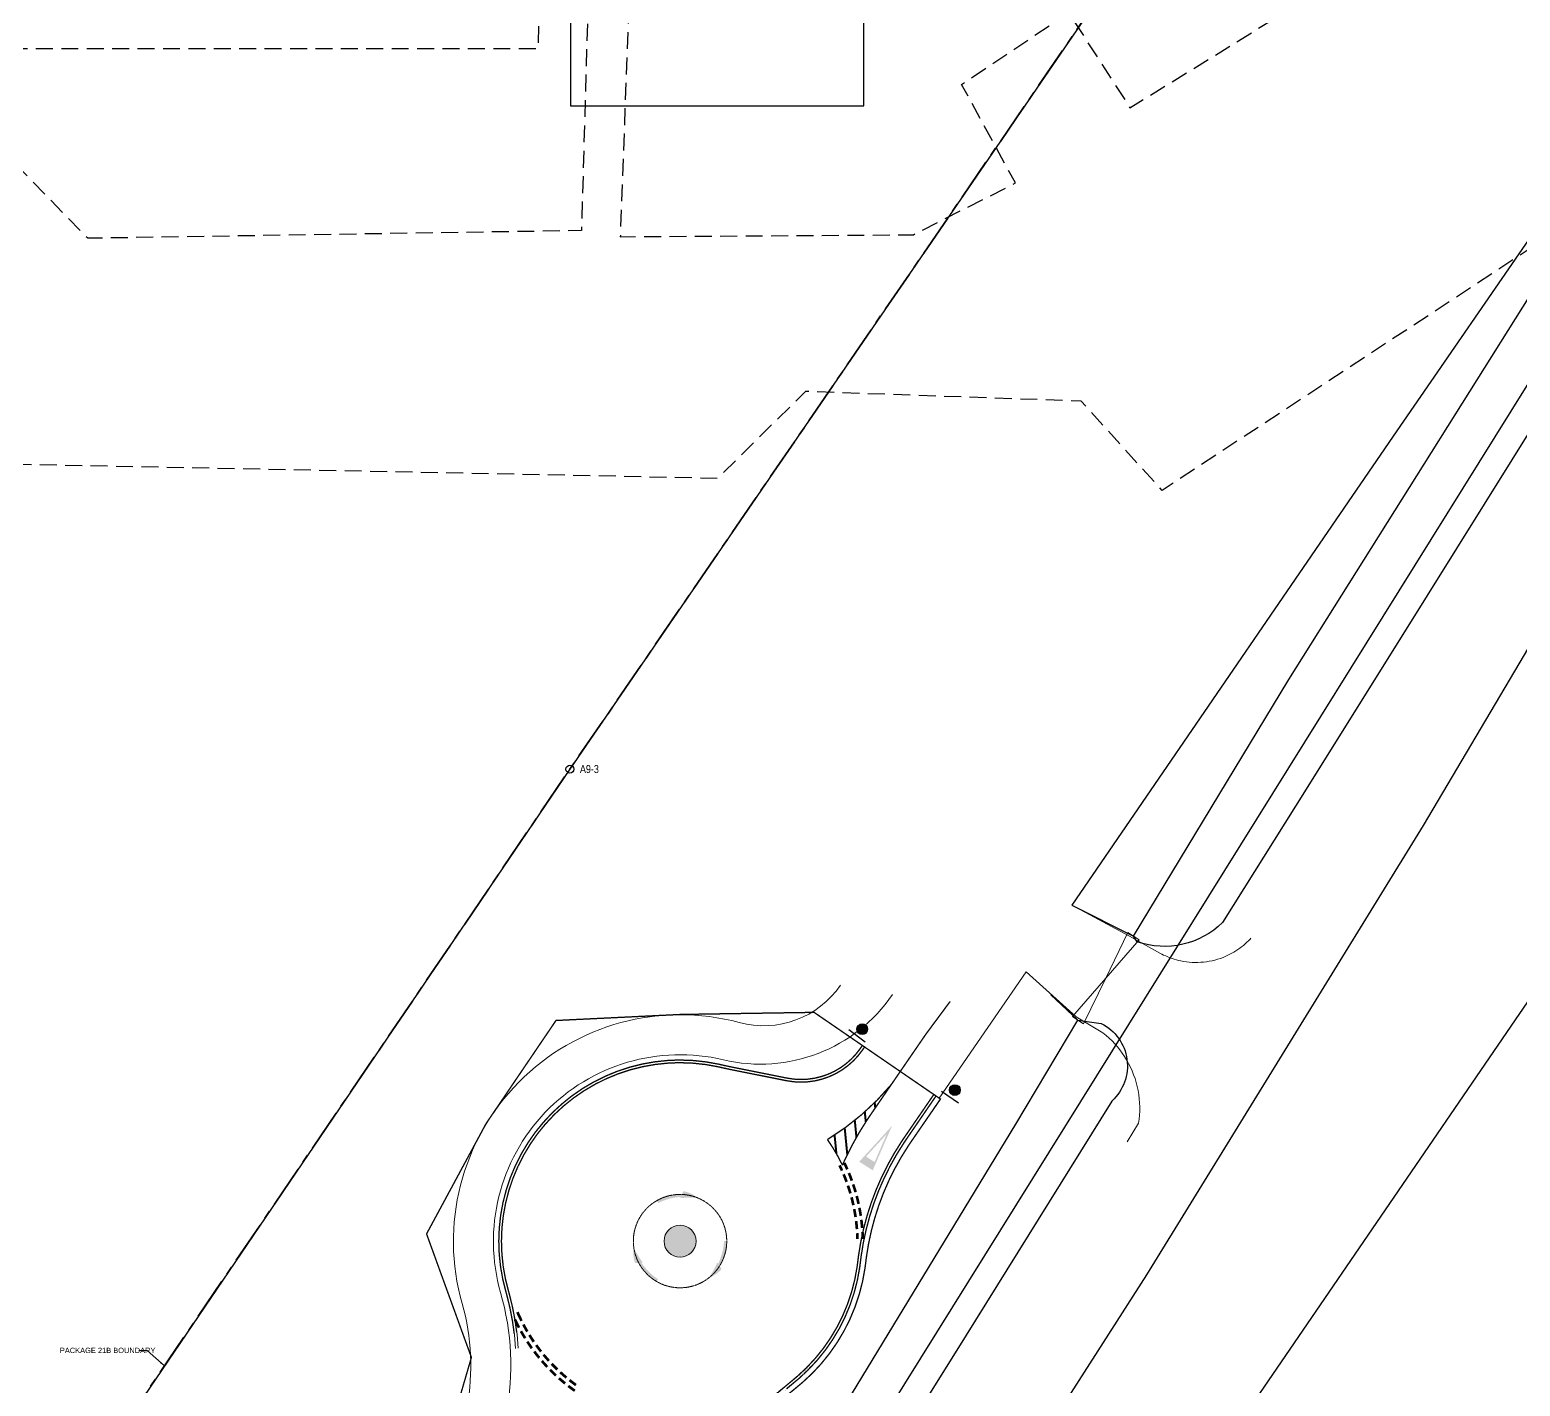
# Model space of a CAD drawing. Header units: millimetres. Extents: x 833576263 to 1668046980, y 817519639 to 1636103653.
# Drawn here: x 834135641 to 834247377, y 818118087 to 818219812 of the extents above; entities that cross this region are included whole.
import ezdxf

# ---------------------------------------------------------------- set-up
doc = ezdxf.new("R2010")
doc.units = ezdxf.units.MM
doc.header["$LTSCALE"] = 100
doc.header["$MEASUREMENT"] = 0
for name, pattern in [('C160$0$Hidden', [9.525, 6.35, -3.175]), ('R_P_Grid$0$CENTER', [50.8, 31.75, -6.35, 6.35, -6.35]), ('R_P_Grid$0$XXXXX-PIW-P-WHCGRDP1-XXX$0$DIVIDE2', [0.625, 0.25, -0.125, 0, -0.125, 0, -0.125]), ('R_ROAD MARK$0$CENTER2', [1.125, 0.75, -0.125, 0.125, -0.125]), ('R_site$0$B1_RELVC', [0]), ('R_site$0$HIDDENX2', [19.05, 12.7, -6.35])]:
    doc.linetypes.add(name, pattern=pattern)
doc.layers.get('Defpoints').update_dxf_attribs({"color": 170})
for name, color, linetype in [('C160$0$+C160', 6, 'C160$0$Hidden'), ('R_site$0$AUDIT_I_160808180252-21', 7, 'Continuous'), ('R_site$0$AUDIT_I_160808180252-23', 7, 'Continuous'), ('R_site$0$AUDIT_I_160808180252-26', 7, 'Continuous'), ('R_site$0$G-SITE(Drainage Reserve)', 7, 'R_site$0$HIDDENX2'), ('X-REF', 7, 'Continuous')]:
    doc.layers.add(name, color=color, linetype=linetype)
for name, color, linetype, lineweight in [('R_P_Grid$0$RDA9101', 2, 'R_P_Grid$0$CENTER', 35), ('R_P_Grid$0$RDA9102', 1, 'Continuous', 25), ('R_P_LG$0$RDA04011', 4, 'Continuous', 25), ('R_ROAD MARK$0$Level 42', 252, 'Continuous', 0), ('R_ROAD MARK$0$MMH832__', 252, 'Continuous', 0), ('R_ROAD MARK$0$OAP813_2', 252, 'Continuous', 13), ('R_ROAD MARK$0$RDA8301', 1, 'Continuous', 18)]:
    doc.layers.add(name, color=color, linetype=linetype, lineweight=lineweight)
doc.layers.add('R_P_Grid$0$RDA9101-PIW', color=3, linetype='R_P_Grid$0$XXXXX-PIW-P-WHCGRDP1-XXX$0$DIVIDE2', plot=False)
doc.styles.add('R_P_Grid$0$ARIAL', font='arial.ttf', dxfattribs={"width": 0.8})
doc.styles.add('R_P_LG$0$Arial', font='arial.ttf', dxfattribs={"width": 0.8})
doc.styles.add('R_P_LG$0$romans', font='arial.ttf', dxfattribs={"width": 0.8})
doc.linetypes.add('R_site$0$B1_BDYF', pattern='A,2.5,-0.5,[130,ltypeshp.shx,S=0.5,R=0,X=0,Y=0],-0.5', length=3.5)
doc.dimstyles.new('R_P_LG$0$M_200LA', dxfattribs={"dimscale": 200, "dimtxt": 2.5, "dimasz": 2, "dimexe": 0.8, "dimexo": 0, "dimgap": 0.75, "dimtad": 1, "dimdec": 0, "dimrnd": 1, "dimzin": 12, "dimdsep": 46, "dimtxsty": 'R_P_LG$0$romans', "dimcen": 2, "dimdle": 1, "dimclrd": 7, "dimclre": 7, "dimclrt": 4, "dimaunit": 1, "dimadec": 3, "dimazin": 0, "dimtfac": 1, "dimtdec": 0, "dimtix": 1, "dimtmove": 2, "dimatfit": 3, "dimfxl": 1, "dimtolj": 1, "dimlwd": 18, "dimlwe": 18, "dimarcsym": 0})

# ---------------------------------------------------------------- blocks, each defined once
blk = doc.blocks.new('R_P_Grid')
at = {"layer": 'R_P_Grid$0$RDA9101', "flags": 128}
blk.add_lwpolyline([(833974486.8, 818116699.7, -0.16996389), (834030052, 818200999.7), (834029850, 818232686.7), (834045337, 818251945.7), (834236230, 818252048.7), (834176136, 818164362.7), (834143758.4, 818116699.7)], format="xyb", dxfattribs=at)
at = {"layer": 'R_P_Grid$0$RDA9101-PIW', "color": 3, "ltscale": 100, "const_width": 100, "flags": 128}
blk.add_lwpolyline([(834337769.5, 818059635), (834332932, 818056418.9), (834331836.7, 818055690.6), (834328766.6, 818053649.5), (834324604.5, 818050882.4), (834317939.9, 818046451.5), (834316277, 818045345.9), (834307949.5, 818039809.4), (834305598.8, 818038246.6), (834302685.5, 818036294.6), (834299786.3, 818034321.8), (834299131.3, 818033871.8), (834295770.7, 818031538.4), (834291783, 818028715.1), (834291136.8, 818028251.9), (834287823.8, 818025852), (834285844.3, 818024397.7), (834283893.4, 818022949.4), (834282403.2, 818021833), (834275934.4, 818016967.1), (834267942.8, 818010955.9), (834260124.1, 818004715), (834257045, 818002257.3), (834255723.7, 818001202.5), (834252305.3, 817998474), (834244486.5, 817992233), (834236667.8, 817985992), (834234793.2, 817984582), (834234389.1, 817984283.7), (834232887.7, 817983200.3), (834230934.9, 817981886.4), (834228937.2, 817980641.7), (834228709.7, 817980506), (834227599, 817979861), (834226897.2, 817979467.9), (834224722.3, 817978318.3), (834222506.8, 817977249.1), (834220253.6, 817976262), (834217965.7, 817975358), (834215646.2, 817974538.6), (834213298.2, 817973804.7), (834210924.9, 817973157.4), (834208529.5, 817972597.5), (834206115.1, 817972125.8), (834203685.1, 817971742.9), (834201242.7, 817971449.4), (834198791.2, 817971245.5), (834196333.8, 817971131.7), (834193873.9, 817971108), (834191414.9, 817971174.5), (834188959.9, 817971331.1), (834186512.2, 817971577.6), (834184075.3, 817971913.6), (834181652.3, 817972338.7), (834179246.6, 817972852.4), (834176861.2, 817973453.9), (834174499.6, 817974142.4), (834172164.7, 817974917), (834169859.9, 817975776.7), (834168164.4, 817976471.6), (834167588, 817976720.3), (834165352.3, 817977746.6), (834163155.7, 817978854.1), (834161001.2, 817980041.4), (834158891.7, 817981306.8), (834156830, 817982648.8), (834156301.5, 817983010.3), (834154818.8, 817984065.4), (834152860.9, 817985554.7), (834150958.9, 817987114.9), (834149115.4, 817988743.7), (834148211.5, 817989587.8), (834147332.8, 817990439), (834145613.6, 817992198.5), (834143960, 817994019.8), (834142374.3, 817995900.5), (834141237.9, 817997339.4), (834140858.6, 817997838.1), (834139415, 817999829.9), (834138045.3, 818001873.3), (834136751.4, 818003965.6), (834135535.1, 818006103.8), (834134398, 818008285.2), (834134114.6, 818008861.1), (834133341.7, 818010506.9), (834132367.4, 818012765.7), (834131476.6, 818015058.8), (834130670.5, 818017382.9), (834129950.1, 818019735.1), (834129316.4, 818022112.1), (834128770.3, 818024510.7), (834128312.5, 818026927.7), (834127943.5, 818029359.8), (834127664, 818031803.9), (834127474.2, 818034256.6), (834127438.1, 818036715.9), (834127492.1, 818039172.7), (834127636.1, 818041623.4), (834127869.7, 818044064.9), (834128192.3, 818046493.9), (834128603.5, 818048907.1), (834129102.4, 818051301.4), (834129375.5, 818052454.1), (834129688.2, 818053673.4), (834130360, 818056020.1), (834131116.7, 818058338.4), (834131957.1, 818060625.2), (834132880, 818062877.5), (834133883.9, 818065092.3), (834134967.3, 818067266.6), (834135629.7, 818068505), (834136128.6, 818069397.8), (834137399.4, 818071536.6), (834138748.5, 818073624.1), (834139884.2, 818075256.8), (834140173.8, 818075657.2), (834142535.3, 818078697.4), (834144381.6, 818081074.4), (834148574.8, 818086679.6), (834152500.6, 818092007.4), (834154509.7, 818094734.1), (834157219, 818098410.9), (834160444.6, 818102788.5), (834163001.4, 818106258.4), (834165759.1, 818110001), (834168748, 818120246.1), (834165385.6, 818129509.2), (834169848.6, 818137783.7), (834175089.3, 818145514.5), (834184459.2, 818145967.8), (834194438.3, 818146124.3), (834203910.8, 818139625.2), (834201868.6, 818136648.9), (834201686.4, 818136383.2), (834201506.3, 818136116.1), (834200974.9, 818135269.1), (834200486.6, 818134396.5), (834200042.5, 818133500.7), (834199643.7, 818132583.7), (834199291.2, 818131648), (834198986, 818130695.9), (834198728.7, 818129729.6), (834198520, 818128751.8), (834198360.5, 818127764.7), (834198308.6, 818127350.4), (834198256.1, 818126946), (834198077.9, 818125962.3), (834197830, 818124993.7), (834197513.5, 818124045.3), (834197130.2, 818123121.9), (834196681.9, 818122228.3), (834196171, 818121368.9), (834195600.1, 818120548.1), (834194972.1, 818119770.2), (834194290.1, 818119039.1), (834193557.7, 818118358.6), (834193203.2, 818118062), (834192624.4, 818117584.9), (834191866.8, 818116932.2), (834191125.9, 818116260.6), (834190401.9, 818115570.8), (834189695.4, 818114863.1), (834189006.9, 818114138), (834188336.7, 818113395.9), (834187685.2, 818112637.2), (834187052.9, 818111862.5), (834186440.2, 818111072.3), (834185847.4, 818110267), (834185274.9, 818109447.1), (834185052.7, 818109115.6), (834184992.3, 818109024.5), (834180082, 818101389.3), (834176995.5, 818096603.7), (834174659.3, 818092981.5), (834171712, 818088411.9), (834169236.5, 818084573.7), (834167400.8, 818081727.5), (834163813.8, 818076165.9), (834160062.4, 818070255.9), (834158495.7, 818067686), (834156492, 818064399), (834156311.1, 818064104.3), (834155588.7, 818062917.5), (834154743.1, 818061405.2), (834153956.2, 818059864.2), (834153650.2, 818059223.5), (834153246.7, 818058337.1), (834152594.6, 818056787.2), (834152000.7, 818055216.5), (834151465.5, 818053627.3), (834150989.7, 818052021.8), (834150573.8, 818050402.1), (834150218.1, 818048770.6), (834150058.4, 818047925.9), (834149922.9, 818047129.3), (834149688.5, 818045480.7), (834149515.1, 818043826.9), (834149402.6, 818042170.1), (834149351.1, 818040512.7), (834149360.4, 818038856.8), (834149430.4, 818037204.7), (834149560.9, 818035558.6), (834149688.1, 818033914.7), (834149875.4, 818032276.5), (834150122.7, 818030646.3), (834150429.6, 818029026.3), (834150795.7, 818027418.6), (834151220.4, 818025825.4), (834151703.3, 818024248.8), (834152243.6, 818022691), (834152840.6, 818021154), (834153493.6, 818019640), (834154011.7, 818018536.8), (834154201.7, 818018150.9), (834154963.8, 818016688.8), (834155779.1, 818015255.5), (834156646.3, 818013853.2), (834157564.4, 818012483.5), (834158532, 818011148.5), (834158786.2, 818010814.2), (834159547.9, 818009849.8), (834160610.8, 818008589.2), (834161719.1, 818007368.4), (834162871.5, 818006189.1), (834163460.4, 818005618.6), (834164066.3, 818005052.8), (834165301.9, 818003961.1), (834166576.8, 818002915.4), (834167889.1, 818001917.1), (834168882.9, 818001209.9), (834169237.1, 818000967.6), (834170619, 818000068.1), (834172033, 817999219.9), (834173477.1, 817998424.1), (834174949.4, 817997681.8), (834176447.9, 817996993.9), (834176834.2, 817996827.2), (834177970.6, 817996361.5), (834179515.5, 817995785.2), (834181080.5, 817995266), (834182663.4, 817994804.5), (834184262.2, 817994401.4), (834185874.7, 817994057.1), (834187498.8, 817993772.1), (834189132.2, 817993546.9), (834190772.7, 817993381.7), (834192418.3, 817993276.7), (834194066.5, 817993232.2), (834195715.3, 817993248), (834197362.4, 817993324.3), (834199005.6, 817993461), (834200642.6, 817993657.7), (834202271.4, 817993914.4), (834203889.6, 817994230.5), (834205495.2, 817994605.8), (834207086, 817995039.7), (834208659.7, 817995531.6), (834210214.4, 817996080.8), (834211747.9, 817996686.7), (834213258.2, 817997348.4), (834214743.2, 817998065), (834216200.9, 817998835.5), (834216671.4, 817999099), (834217415.8, 817999531.4), (834217568.3, 817999622.3), (834218907.3, 818000456.6), (834220216.2, 818001337.3), (834221222.3, 818002063.8), (834221493.4, 818002263.3), (834223368, 818003673.4), (834231532.4, 818009454.9), (834239696.8, 818015236.3), (834243266.3, 818017764), (834244646, 818018741), (834247861.2, 818021017.8), (834256025.6, 818026799.2), (834264017.2, 818032810.4), (834270486, 818037676.3), (834272036.6, 818038838), (834274066.7, 818040345.1), (834276126.5, 818041858.3), (834279573.9, 818044355.6), (834280246.4, 818044837.6), (834284395.8, 818047775.5), (834287892.9, 818050203.6), (834288574.4, 818050671.8), (834291591.3, 818052724.7), (834294622.7, 818054755.9), (834296973.4, 818056318.7), (834305301, 818061855.2), (834306963.9, 818062960.8), (834313628.5, 818067391.7), (834317790.5, 818070158.8), (834321956, 818072928.2), (834328617.3, 818077356.9), (834330283.5, 818078464.6), (834333118, 818080367.6), (834338611, 818084001.1), (834347160, 818089204.5), (834347395.6, 818089361.2), (834355477.9, 818094734.6), (834355488.6, 818094741.7), (834355753, 818094916.7), (834355979, 818095064.9), (834357079.2, 818095787.3), (834357525.8, 818096076.1), (834358432.8, 818096656.1), (834360580.7, 818097995.4), (834361303.6, 818098435.6), (834364211.5, 818100153.8), (834367250.3, 818101912.6), (834370328, 818103604.5), (834373443.1, 818105228.5), (834375936.6, 818106395.1), (834378449.9, 818107516.9), (834382829.4, 818109423.3), (834383089.7, 818109536.6), (834384925.6, 818110335.8), (834386145.6, 818110874), (834387150.8, 818111325.3), (834389359.4, 818112352.8), (834389897.7, 818112609.2), (834389999.4, 818112657.9), (834391550.6, 818113417.9), (834392181.8, 818113742.3), (834392838.6, 818114085.9), (834394345.7, 818114888.7), (834397107.6, 818116420.8), (834399835.1, 818118013.4), (834402526.8, 818119665.8), (834405181.4, 818121377.2), (834406983.2, 818122586.8), (834407797.7, 818123146.7), (834410309.5, 818124926.6), (834410374.2, 818124973.5), (834411807.6, 818126027.4), (834412909.8, 818126856.7), (834413724.1, 818127480.1), (834414014.2, 818127704.5), (834415403.3, 818128795.4), (834417344.4, 818130367.1), (834417477.5, 818130477), (834419520.1, 818132196.9), (834422831.7, 818135038.7), (834423236.1, 818135385.9), (834427986.5, 818139441.3), (834429055.6, 818140379.8), (834430154.7, 818141362.7), (834431136.6, 818142312.9), (834432081.8, 818143299.6), (834432957.4, 818144284.6), (834432988.9, 818144321.5), (834433061.2, 818144406.3), (834433445.9, 818144867), (834433856.7, 818145376.9), (834434683.9, 818146464.5), (834435469.4, 818147582.5), (834436211.9, 818148729.6), (834436910.5, 818149903.9), (834437564, 818151103.9), (834438171.7, 818152327.7), (834438732.6, 818153573.7), (834438923.7, 818154029.3), (834439245.9, 818154840), (834439710.9, 818156124.8), (834440126.9, 818157426.4), (834440493.3, 818158742.7), (834440809.6, 818160072), (834441075.3, 818161412.3), (834441290.1, 818162761.7), (834441453.6, 818164118.3), (834441633.1, 818165475.8), (834441761.2, 818166841.7), (834441837.6, 818168214.1), (834441861.8, 818169590.9), (834441833.6, 818170970.2), (834441793.2, 818171771.7), (834441735.1, 818172572.9), (834441605.3, 818174302.4), (834441596.2, 818174501.9), (834441565.9, 818176033.5), (834441616.8, 818177761.4), (834441757.3, 818179481.5), (834441987, 818181189.1), (834442304.8, 818182879.6), (834442738.1, 818184652.7), (834442989.2, 818185522.4), (834443899.5, 818188760.6), (834443955.5, 818189088), (834444164.9, 818190065.8), (834444354.7, 818191047.6), (834444524.8, 818192033), (834444675.2, 818193021.6), (834444805.8, 818194013), (834444916.5, 818195006.9), (834445007.3, 818196002.7), (834445078.2, 818197000.2), (834445129.2, 818197998.9), (834445160.1, 818198998.4), (834445171.1, 818199998.3), (834445162, 818200998.2), (834445133, 818201997.8), (834445084, 818202996.6), (834445015, 818203994.2), (834444926, 818204990.2), (834444817.2, 818205984.2), (834444688.5, 818206975.9), (834444574.5, 818207735.4), (834453113.7, 818204098.3), (834460852.7, 818200622.1), (834473072.5, 818195624.9), (834472075.5, 818195548.5), (834471084.4, 818195416.8), (834470102.1, 818195230.3), (834469131.6, 818194989.6), (834468176, 818194695.3), (834467238.2, 818194348.5), (834466321.2, 818193950), (834465427.6, 818193501.3), (834464560.4, 818193003.7), (834463722.1, 818192458.7), (834462915.4, 818191867.9), (834462142.8, 818191233.3), (834461406.5, 818190556.8), (834460709, 818189840.4), (834460190.3, 818189252), (834459921.3, 818188925.8), (834459282.3, 818188086.7), (834459191.9, 818187959.8), (834459099.3, 818187828.6), (834458690.8, 818187213.6), (834458199, 818186280.6), (834457761.1, 818185324.6), (834457378.1, 818184348.9), (834457100.2, 818183518.5), (834457050.8, 818183356.4), (834456780, 818182350.3), (834456566.2, 818181333.9), (834456409.5, 818180310.4), (834456314.5, 818179343.8), (834456270.3, 818178376.5), (834456276.6, 818177410.9), (834456333.2, 818176449.9), (834456424.8, 818175605.7), (834456439.6, 818175495.9), (834456561.9, 818174751), (834456595.3, 818174551.7), (834456771.5, 818173431.6), (834456923.1, 818172307.2), (834457126.1, 818170362.3), (834457255.4, 818168408.6), (834457310.7, 818166448.8), (834457291.6, 818164485.8), (834457197.9, 818162522.4), (834456962.7, 818160570.7), (834456653.7, 818158629.3), (834456271.4, 818156701.1), (834455816.3, 818154788.7), (834455289.2, 818152894.9), (834454690.7, 818151022.4), (834454021.8, 818149173.9), (834453558.3, 818148007.7), (834453283.3, 818147352.1), (834452476.4, 818145559.6), (834451602.1, 818143798.9), (834450661.8, 818142072.6), (834449656.8, 818140383.1), (834448588.6, 818138732.9), (834447458.6, 818137124.3), (834446268.5, 818135559.7), (834445020.1, 818134041.3), (834444974.5, 818133988), (834443715, 818132571.2), (834442355.2, 818131151.6), (834440942.5, 818129784.6), (834439361.3, 818128370.5), (834439210.4, 818128237), (834434657.6, 818124329.1), (834433541.7, 818123376.5), (834433137.4, 818123029.5), (834430102.9, 818120423.2), (834429825.8, 818120187.6), (834427557.5, 818118277.5), (834425253.9, 818116410.1), (834422484.9, 818114257.1), (834419669, 818112165.8), (834416807.7, 818110137.1), (834413902.3, 818108172), (834410954.3, 818106271.4), (834407965.1, 818104436.4), (834404936.1, 818102667.7), (834401868.9, 818100966.3), (834399328.8, 818099623.3), (834398764.8, 818099333), (834396359.5, 818098092.9), (834393933, 818096893.8), (834391485.9, 818095735.9), (834390536.8, 818095296), (834389411.7, 818094774.4), (834385078.2, 818092765.8), (834382844.9, 818091705.2), (834380630.2, 818090607.8), (834377794.8, 818089224.8), (834374989.8, 818087779.1), (834372216.6, 818086271.4), (834372080.6, 818086191.1), (834370289.2, 818084959.7), (834368725.5, 818083390.6), (834367811.2, 818082126.7), (834367476.8, 818081560.9), (834366483.1, 818079209.4)], dxfattribs=at)
at = {"layer": 'R_P_Grid$0$RDA9102'}
blk.add_circle((834176136, 818164362.7), 300, dxfattribs=at)
at = {"layer": 'R_P_Grid$0$RDA9102', "style": 'R_P_Grid$0$ARIAL', "width": 0.8}
blk.add_text('A9-3', height=600, rotation=0.000003, dxfattribs=at).set_placement((834176886.1, 818164072.6))
blk = doc.blocks.new('R_site')
at = {"layer": 'Defpoints'}
for points in [[(834236230, 818252049), (834176136, 818164363), (834130474, 818097144)], [(834162980, 818056875), (834257497, 818208526)]]:
    blk.add_lwpolyline(points, dxfattribs=at)
at = {"layer": 'Defpoints', "flags": 128}
blk.add_lwpolyline([(834236230, 818252049), (834176136, 818164363), (834130474, 818097144)], dxfattribs=at)
at = {"layer": 'R_site$0$AUDIT_I_160808180252-21', "linetype": 'R_site$0$B1_BDYF', "lineweight": 30, "flags": 128}
blk.add_lwpolyline([(834218386, 818151827), (834230024, 818171089), (834252657, 818207078), (834264649, 818226059), (834270991, 818237552), (834277172, 818250396), (834285958, 818270401), (834288851, 818277463, -0.3208809), (834306347, 818287928), (834315235, 818286339, 0.175204), (834322056, 818288945), (834328546, 818297512), (834336624, 818309831), (834340389, 818315218)], format="xyb", dxfattribs=at)
at = {"layer": 'R_site$0$AUDIT_I_160808180252-21', "linetype": 'Continuous', "lineweight": 20, "flags": 128}
blk.add_lwpolyline([(834217969, 818152103), (834216305, 818148681), (834214641, 818145259), (834214224, 818145535), (834213807, 818145810), (834216305, 818148681), (834218803, 818151551), (834218386, 818151827), (834217969, 818152103)], dxfattribs=at)
at = {"layer": 'R_site$0$AUDIT_I_160808180252-21', "linetype": 'R_site$0$B1_BDYF', "lineweight": 30, "flags": 128}
blk.add_lwpolyline([(834159492, 818055439), (834168301, 818069603), (834175862, 818082274), (834209553, 818137734), (834214224, 818145535)], dxfattribs=at)
at = {"layer": 'R_site$0$AUDIT_I_160808180252-23', "linetype": 'R_site$0$B1_RELVC', "lineweight": 30, "flags": 128}
blk.add_lwpolyline([(834172634, 818037962), (834172710, 818038056), (834177644, 818044138), (834277128, 818189591), (834277258, 818189783), (834277385, 818189978), (834277508, 818190175), (834277628, 818190374), (834277744, 818190575), (834277857, 818190778), (834277966, 818190983), (834278072, 818191189), (834278174, 818191398), (834278273, 818191609), (834278367, 818191821), (834278458, 818192034), (834278546, 818192250), (834278629, 818192467), (834278709, 818192685), (834278785, 818192904), (834278857, 818193125), (834278925, 818193347), (834278989, 818193570), (834279049, 818193795), (834279106, 818194020), (834279158, 818194246), (834279207, 818194474), (834279288, 818194906), (834279611, 818206322), (834284492, 818215410)], dxfattribs=at)
at = {"layer": 'R_site$0$AUDIT_I_160808180252-26', "linetype": 'Continuous', "lineweight": 30, "flags": 128}
for points in [[(834337523, 818302443), (834332221, 818294378), (834325467, 818284077, -0.428403), (834311834, 818282693, 0.3999656), (834292074, 818275734), (834287390, 818263549), (834281758, 818250115, -0.0288633), (834264099, 818215653, -0.0059616), (834251016, 818194412), (834238332, 818174065), (834230531, 818161587), (834225065, 818152865, -0.2846326), (834218670, 818151411), (834218386, 818151827)], [(834214224, 818145535), (834215973, 818145292, -0.5247773), (834216769, 818139476), (834205006, 818120601), (834199176, 818111235), (834166465, 818058811, 0.2699258), (834162312, 818023626, 0.0529531), (834165977, 818017158, 0.13846), (834180736, 818005396, 0.2675279), (834215152, 818009718), (834228410, 818018766), (834250852, 818034024, -0.4951055), (834258520, 818033509)]]:
    blk.add_lwpolyline(points, format="xyb", dxfattribs=at)
for points in [[(834298155, 818296105), (834290538, 818282399), (834287138, 818275881), (834281031, 818263276), (834275527, 818252308), (834267084, 818235269), (834260308, 818223355), (834254914, 818214392), (834249050, 818205591), (834238130, 818189735), (834229594, 818177261), (834213770, 818154164), (834218386, 818151827)], [(834260256, 818194176), (834240105, 818160136), (834219362, 818126452), (834198035, 818093136)], [(834214224, 818145535), (834212180, 818147449)]]:
    blk.add_lwpolyline(points, dxfattribs=at)
at = {"layer": 'R_site$0$G-SITE(Drainage Reserve)', "flags": 128}
blk.add_lwpolyline([(834003920, 818269773), (834081350, 818269773), (834094910, 818260163), (834173830, 818261693), (834173830, 818252853), (834181490, 818247573), (834179910, 818204293), (834201880, 818204443), (834209540, 818208323), (834205500, 818215713), (834213520, 818221093), (834218120, 818213963), (834255800, 818237253), (834350300, 818367183), (834357820, 818365573), (834364350, 818361093), (834260615, 818211611), (834220530, 818185263), (834214470, 818191963), (834193800, 818192683), (834187200, 818186173), (834095560, 818187983), (834094070, 818191873), (834087080, 818192733), (834086380, 818204093), (834087270, 818204143), (834088020, 818222353), (834084380, 818222903), (834084270, 818232513), (834087460, 818232513), (834086750, 818241963), (834003170, 818243163), (834003920, 818269773)], dxfattribs=at)
blk.add_lwpolyline([(834174370, 818248813), (834178170, 818246003), (834177000, 818204753), (834139980, 818204173), (834134480, 818209843), (834129790, 818209843), (834129780, 818218403), (834173780, 818218403)], close=True, dxfattribs=at)
blk = doc.blocks.new('R_ROAD MARK')
h = blk.add_hatch(color=256)
h.dxf.hatch_style = 1
edge = h.paths.add_edge_path()
edge.add_arc((834198046, 818144859), 405, 0, 360)
h = blk.add_hatch(color=256)
h.dxf.hatch_style = 1
edge = h.paths.add_edge_path()
edge.add_arc((834204993, 818140295), 405, 0, 360)
at = {"layer": 'R_ROAD MARK$0$Level 42', "linetype": 'Continuous', "extrusion": (0, 0, -1)}
h = blk.add_hatch(color=256, dxfattribs=at)
h.paths.add_polyline_path([(-834198836, 818134275), (-834200288, 818137623), (-834197828, 818134927)])
h.paths.add_polyline_path([(-834198975, 818134899), (-834199891, 818137010), (-834198341, 818135310)], flags=16)
at = {"layer": 'R_ROAD MARK$0$Level 42', "linetype": 'Continuous'}
h = blk.add_hatch(color=256, dxfattribs=at)
h.dxf.hatch_style = 1
h.paths.add_polyline_path([(834184642, 818132710), (834184525, 818132466, 0.1414317), (834182640, 818131999), (834182740, 818131826, -0.0945589), (834184442, 818132293), (834184391, 818132188, -0.0342592), (834185656, 818132231, 0.1454897)], flags=16)
h = blk.add_hatch(color=256, dxfattribs=at)
h.dxf.hatch_style = 1
edge = h.paths.add_edge_path()
edge.add_arc((834184390, 818128968), 1200, 0, 360)
h = blk.add_hatch(color=256, dxfattribs=at)
h.dxf.hatch_style = 1
h.paths.add_polyline_path([(834181024, 818127315), (834181294, 818127336, 0.1414317), (834182640, 818125937), (834182740, 818126110, -0.0945589), (834181486, 818127351), (834181601, 818127359, -0.0342592), (834180931, 818128433, 0.1454897)], flags=16)
h = blk.add_hatch(color=256, dxfattribs=at)
h.dxf.hatch_style = 1
h.paths.add_polyline_path([(834187505, 818126880), (834187352, 818127103, 0.1414317), (834187890, 818128968), (834187690, 818128968, -0.0945589), (834187244, 818127262), (834187178, 818127357, -0.0342592), (834186583, 818126240, 0.1454897)], flags=16)
at = {"layer": 'R_ROAD MARK$0$MMH832__', "linetype": 'Continuous', "extrusion": (0, 0, -1)}
for points in [[(-834196444, 818134212), (-834196626, 818134294), (-834196596, 818134360), (-834196553, 818134454), (-834196509, 818134548), (-834196465, 818134642), (-834196439, 818134693), (-834196260, 818134606), (-834196284, 818134555), (-834196328, 818134463), (-834196372, 818134370), (-834196414, 818134277)], [(-834196784, 818133376), (-834196971, 818133445), (-834196953, 818133496), (-834196916, 818133593), (-834196879, 818133690), (-834196841, 818133787), (-834196802, 818133883), (-834196762, 818133979), (-834196746, 818134017), (-834196562, 818133939), (-834196578, 818133902), (-834196617, 818133807), (-834196655, 818133712), (-834196692, 818133617), (-834196729, 818133522), (-834196765, 818133426)], [(-834196838, 818134309), (-834197021, 818134390), (-834196994, 818134450), (-834196951, 818134546), (-834196907, 818134642), (-834196862, 818134737), (-834196817, 818134832), (-834196799, 818134869), (-834196619, 818134781), (-834196637, 818134746), (-834196681, 818134652), (-834196726, 818134558), (-834196769, 818134463), (-834196812, 818134369)], [(-834197175, 818133471), (-834197363, 818133539), (-834197351, 818133572), (-834197314, 818133671), (-834197277, 818133769), (-834197239, 818133867), (-834197200, 818133965), (-834197160, 818134063), (-834197140, 818134112), (-834196955, 818134035), (-834196975, 818133987), (-834197014, 818133891), (-834197053, 818133794), (-834197090, 818133697), (-834197127, 818133600), (-834197163, 818133503)], [(-834197066, 818132518), (-834197258, 818132574), (-834197247, 818132609), (-834197218, 818132709), (-834197187, 818132808), (-834197156, 818132907), (-834197124, 818133006), (-834197091, 818133104), (-834197072, 818133160), (-834196883, 818133095), (-834196902, 818133040), (-834196934, 818132943), (-834196966, 818132846), (-834196996, 818132749), (-834197026, 818132651), (-834197056, 818132553)], [(-834197455, 818132613), (-834197647, 818132668), (-834197617, 818132772), (-834197586, 818132873), (-834197555, 818132973), (-834197523, 818133074), (-834197490, 818133174), (-834197463, 818133254), (-834197273, 818133190), (-834197300, 818133111), (-834197332, 818133012), (-834197364, 818132913), (-834197395, 818132814), (-834197425, 818132715)], [(-834197288, 818131643), (-834197484, 818131685), (-834197480, 818131704), (-834197457, 818131805), (-834197434, 818131907), (-834197409, 818132008), (-834197384, 818132108), (-834197359, 818132209), (-834197339, 818132283), (-834197146, 818132231), (-834197165, 818132158), (-834197190, 818132059), (-834197215, 818131960), (-834197239, 818131861), (-834197262, 818131761), (-834197284, 818131661)], [(-834197677, 818131737), (-834197873, 818131780), (-834197856, 818131854), (-834197833, 818131957), (-834197808, 818132060), (-834197783, 818132162), (-834197757, 818132264), (-834197731, 818132366), (-834197728, 818132377), (-834197535, 818132325), (-834197538, 818132315), (-834197564, 818132214), (-834197589, 818132114), (-834197614, 818132013), (-834197638, 818131912), (-834197661, 818131810)], [(-834197451, 818130755), (-834197649, 818130783), (-834197633, 818130888), (-834197616, 818130990), (-834197599, 818131093), (-834197581, 818131195), (-834197563, 818131297), (-834197545, 818131389), (-834197349, 818131352), (-834197366, 818131260), (-834197385, 818131160), (-834197402, 818131059), (-834197419, 818130958), (-834197435, 818130857)], [(-834197841, 818130849), (-834198039, 818130879), (-834198032, 818130923), (-834198016, 818131027), (-834197999, 818131131), (-834197981, 818131235), (-834197962, 818131338), (-834197942, 818131442), (-834197934, 818131484), (-834197738, 818131445), (-834197746, 818131404), (-834197765, 818131302), (-834197784, 818131200), (-834197801, 818131097), (-834197818, 818130995), (-834197834, 818130892)], [(-834197552, 818129857), (-834197751, 818129873), (-834197744, 818129960), (-834197735, 818130063), (-834197725, 818130167), (-834197714, 818130270), (-834197703, 818130373), (-834197690, 818130476), (-834197689, 818130485), (-834197491, 818130459), (-834197504, 818130350), (-834197515, 818130248), (-834197526, 818130147), (-834197536, 818130045), (-834197545, 818129943)], [(-834197588, 818129126), (-834197788, 818129131), (-834197786, 818129234), (-834197782, 818129338), (-834197778, 818129442), (-834197773, 818129545), (-834197771, 818129572), (-834197571, 818129560), (-834197573, 818129535), (-834197578, 818129433), (-834197582, 818129330), (-834197586, 818129228)], [(-834197945, 818129952), (-834198145, 818129968), (-834198144, 818129981), (-834198135, 818130086), (-834198125, 818130191), (-834198114, 818130296), (-834198102, 818130400), (-834198090, 818130505), (-834198080, 818130579), (-834197882, 818130554), (-834197891, 818130481), (-834197903, 818130378), (-834197915, 818130274), (-834197925, 818130171), (-834197935, 818130068), (-834197944, 818129964)], [(-834197988, 818129134), (-834198188, 818129140), (-834198185, 818129245), (-834198182, 818129350), (-834198178, 818129455), (-834198172, 818129561), (-834198166, 818129667), (-834197967, 818129654), (-834197973, 818129550), (-834197978, 818129446), (-834197982, 818129342), (-834197986, 818129239)], [(-834172231, 818122428), (-834172407, 818122522), (-834172375, 818122583), (-834172326, 818122675), (-834172279, 818122768), (-834172232, 818122860), (-834172186, 818122954), (-834172141, 818123047), (-834172096, 818123141), (-834171915, 818123055), (-834171960, 818122960), (-834172006, 818122866), (-834172053, 818122771), (-834172101, 818122677), (-834172149, 818122583), (-834172198, 818122490)], [(-834172417, 818122938), (-834172595, 818123028), (-834172591, 818123038), (-834172545, 818123129), (-834172501, 818123221), (-834172457, 818123314), (-834172413, 818123406), (-834172371, 818123500), (-834172329, 818123593), (-834172288, 818123687), (-834172105, 818123607), (-834172146, 818123512), (-834172189, 818123417), (-834172232, 818123323), (-834172276, 818123229), (-834172320, 818123135), (-834172366, 818123041), (-834172412, 818122948)], [(-834172690, 818121634), (-834172860, 818121740), (-834172840, 818121772), (-834172785, 818121860), (-834172731, 818121949), (-834172678, 818122039), (-834172626, 818122129), (-834172574, 818122219), (-834172551, 818122261), (-834172376, 818122163), (-834172400, 818122120), (-834172453, 818122028), (-834172506, 818121937), (-834172560, 818121847), (-834172614, 818121756), (-834172670, 818121667)], [(-834172855, 818122133), (-834173027, 818122234), (-834172979, 818122317), (-834172928, 818122406), (-834172878, 818122495), (-834172828, 818122584), (-834172779, 818122674), (-834172732, 818122764), (-834172555, 818122669), (-834172603, 818122579), (-834172653, 818122488), (-834172703, 818122397), (-834172754, 818122307), (-834172806, 818122217)], [(-834173347, 818121360), (-834173512, 818121473), (-834173468, 818121537), (-834173411, 818121622), (-834173355, 818121708), (-834173299, 818121793), (-834173244, 818121880), (-834173190, 818121966), (-834173181, 818121980), (-834173011, 818121875), (-834173020, 818121861), (-834173075, 818121773), (-834173131, 818121685), (-834173187, 818121598), (-834173245, 818121511), (-834173302, 818121425)], [(-834173201, 818120873), (-834173362, 818120990), (-834173299, 818121079), (-834173239, 818121164), (-834173180, 818121250), (-834173122, 818121336), (-834173064, 818121422), (-834173020, 818121489), (-834172853, 818121379), (-834172897, 818121312), (-834172956, 818121224), (-834173015, 818121137), (-834173075, 818121050), (-834173136, 818120964)], [(-834173760, 818120148), (-834173915, 818120275), (-834173865, 818120335), (-834173800, 818120416), (-834173735, 818120497), (-834173671, 818120579), (-834173607, 818120661), (-834173540, 818120750), (-834173379, 818120630), (-834173448, 818120539), (-834173513, 818120456), (-834173578, 818120373), (-834173644, 818120291), (-834173710, 818120209)], [(-834173891, 818120622), (-834174048, 818120746), (-834174010, 818120794), (-834173948, 818120874), (-834173885, 818120956), (-834173824, 818121037), (-834173763, 818121119), (-834173703, 818121202), (-834173683, 818121229), (-834173521, 818121113), (-834173541, 818121085), (-834173602, 818121001), (-834173664, 818120918), (-834173726, 818120835), (-834173789, 818120752), (-834173853, 818120670)], [(-834174367, 818119461), (-834174513, 818119598), (-834174481, 818119632), (-834174410, 818119708), (-834174340, 818119784), (-834174270, 818119861), (-834174201, 818119939), (-834174133, 818120017), (-834174107, 818120047), (-834173955, 818119917), (-834173982, 818119886), (-834174051, 818119807), (-834174121, 818119728), (-834174192, 818119650), (-834174263, 818119572), (-834174335, 818119495)], [(-834174484, 818119923), (-834174632, 818120058), (-834174603, 818120089), (-834174535, 818120166), (-834174467, 818120242), (-834174400, 818120319), (-834174334, 818120397), (-834174268, 818120475), (-834174235, 818120515), (-834174081, 818120387), (-834174114, 818120347), (-834174181, 818120268), (-834174249, 818120189), (-834174317, 818120110), (-834174386, 818120033), (-834174455, 818119955)], [(-834175124, 818119267), (-834175262, 818119411), (-834175244, 818119428), (-834175171, 818119500), (-834175098, 818119571), (-834175025, 818119644), (-834174954, 818119717), (-834174882, 818119790), (-834174835, 818119840), (-834174690, 818119702), (-834174738, 818119651), (-834174811, 818119577), (-834174883, 818119503), (-834174957, 818119429), (-834175031, 818119357), (-834175105, 818119284)], [(-834175019, 818118816), (-834175154, 818118963), (-834175144, 818118972), (-834175068, 818119043), (-834174993, 818119115), (-834174918, 818119187), (-834174844, 818119260), (-834174770, 818119333), (-834174720, 818119384), (-834174577, 818119243), (-834174629, 818119192), (-834174703, 818119117), (-834174779, 818119044), (-834174854, 818118970), (-834174931, 818118898), (-834175008, 818118826)], [(-834175711, 818118216), (-834175837, 818118371), (-834175770, 818118426), (-834175690, 818118492), (-834175610, 818118559), (-834175531, 818118626), (-834175453, 818118694), (-834175375, 818118763), (-834175243, 818118613), (-834175321, 818118544), (-834175401, 818118474), (-834175481, 818118406), (-834175562, 818118338), (-834175643, 818118271)], [(-834175807, 818118655), (-834175935, 818118809), (-834175851, 818118880), (-834175773, 818118946), (-834175696, 818119013), (-834175620, 818119081), (-834175543, 818119149), (-834175479, 818119208), (-834175345, 818119060), (-834175409, 818119001), (-834175487, 818118932), (-834175564, 818118863), (-834175643, 818118795), (-834175722, 818118727)], [(-834176530, 818118093), (-834176648, 818118254), (-834176573, 818118309), (-834176491, 818118370), (-834176409, 818118431), (-834176328, 818118493), (-834176247, 818118556), (-834176166, 818118620), (-834176041, 818118464), (-834176124, 818118399), (-834176206, 818118335), (-834176288, 818118272), (-834176371, 818118209), (-834176455, 818118147)], [(-834176442, 818117663), (-834176557, 818117826), (-834176513, 818117858), (-834176428, 818117918), (-834176344, 818117979), (-834176261, 818118041), (-834176178, 818118104), (-834176095, 818118167), (-834176071, 818118186), (-834175948, 818118028), (-834175973, 818118008), (-834176057, 818117944), (-834176141, 818117881), (-834176226, 818117818), (-834176311, 818117756), (-834176397, 818117695)]]:
    blk.add_hatch(color=256, dxfattribs=at).paths.add_polyline_path(points)
at = {"flags": 128}
for points in [[(834198276, 818143878), (834197040, 818144806)], [(834205270, 818139326), (834203990, 818140194)]]:
    blk.add_lwpolyline(points, dxfattribs=at)
for centre in [(834198046, 818144859), (834204993, 818140295)]:
    blk.add_circle(centre, 405)
at = {"layer": 'R_ROAD MARK$0$Level 42', "linetype": 'Continuous'}
blk.add_circle((834184390, 818128968), 1200, dxfattribs=at)
at = {"layer": 'R_ROAD MARK$0$MMH832__', "linetype": 'Continuous'}
for p, q in [((834180600, 818142006), (834179678, 818141702)), ((834181542, 818142244), (834180600, 818142006)), ((834181584, 818142048), (834180656, 818141814)), ((834182498, 818142414), (834181542, 818142244)), ((834182526, 818142216), (834181584, 818142048)), ((834183466, 818142516), (834182498, 818142414)), ((834183480, 818142316), (834182526, 818142216)), ((834184166, 818142546), (834183466, 818142516)), ((834184171, 818142346), (834183480, 818142316)), ((834184395, 818142548), (834184166, 818142546)), ((834184392, 818142348), (834184171, 818142346)), ((834185356, 818142313), (834184392, 818142348)), ((834185371, 818142513), (834184395, 818142548)), ((834186308, 818142211), (834185356, 818142313)), ((834186336, 818142409), (834185371, 818142513)), ((834187257, 818142040), (834186308, 818142211)), ((834187297, 818142236), (834186336, 818142409)), ((834187563, 818141969), (834187257, 818142040)), ((834187606, 818142165), (834187297, 818142236)), ((834188121, 818141848), (834187563, 818141969)), ((834188157, 818142045), (834187606, 818142165)), ((834188126, 818141847), (834188121, 818141848)), ((834188161, 818142044), (834188157, 818142045)), ((834177910, 818140899), (834177074, 818140406)), ((834178006, 818140723), (834177182, 818140237)), ((834178780, 818141332), (834177910, 818140899)), ((834178862, 818141150), (834178006, 818140723)), ((834179678, 818141702), (834178780, 818141332)), ((834179747, 818141514), (834178862, 818141150)), ((834180656, 818141814), (834179747, 818141514)), ((834176275, 818139854), (834175517, 818139246)), ((834176394, 818139693), (834175648, 818139094)), ((834177074, 818140406), (834176275, 818139854)), ((834177182, 818140237), (834176394, 818139693)), ((834174805, 818138586), (834174141, 818137876)), ((834175517, 818139246), (834174805, 818138586)), ((834175648, 818139094), (834174946, 818138444)), ((834174141, 818137876), (834173530, 818137121)), ((834174292, 818137745), (834173690, 818137001)), ((834174946, 818138444), (834174292, 818137745)), ((834172975, 818136325), (834172477, 818135491)), ((834173530, 818137121), (834172975, 818136325)), ((834173690, 818137001), (834173143, 818136216)), ((834172477, 818135491), (834172041, 818134623)), ((834172653, 818135394), (834172223, 818134540)), ((834173143, 818136216), (834172653, 818135394)), ((834172041, 818134623), (834171667, 818133727)), ((834172223, 818134540), (834171855, 818133656)), ((834171667, 818133727), (834171359, 818132806)), ((834171855, 818133656), (834171551, 818132749)), ((834171117, 818131865), (834170942, 818130910)), ((834171359, 818132806), (834171117, 818131865)), ((834171312, 818131822), (834171141, 818130881)), ((834171551, 818132749), (834171312, 818131822)), ((834170942, 818130910), (834170837, 818129944)), ((834171141, 818130881), (834171036, 818129930)), ((834170837, 818129944), (834170800, 818128974)), ((834171036, 818129930), (834171000, 818128973)), ((834170800, 818128974), (834170833, 818128003)), ((834171000, 818128973), (834171033, 818128017)), ((834170833, 818128003), (834170935, 818127037)), ((834171033, 818128017), (834171133, 818127065)), ((834170935, 818127037), (834171106, 818126081)), ((834171133, 818127065), (834171302, 818126123)), ((834171106, 818126081), (834171323, 818125212)), ((834171302, 818126123), (834171517, 818125263)), ((834171323, 818125212), (834171399, 818124938)), ((834171517, 818125263), (834171593, 818124989)), ((834171399, 818124938), (834171639, 818123951)), ((834171593, 818124989), (834171835, 818123993)), ((834171639, 818123951), (834171830, 818122949)), ((834171835, 818123993), (834172028, 818122982)), ((834171830, 818122949), (834171971, 818121939)), ((834172028, 818122982), (834172170, 818121961)), ((834171971, 818121939), (834172062, 818120923)), ((834172170, 818121961), (834172261, 818120936))]:
    blk.add_line(p, q, dxfattribs=at)
at = {"layer": 'R_ROAD MARK$0$MMH832__', "linetype": 'Continuous', "const_width": 100, "flags": 128}
for points in [[(834203416, 818139965), (834201374, 818136988), (834201192, 818136723), (834201189, 818136719), (834201003, 818136443), (834200459, 818135575), (834199956, 818134676), (834199498, 818133754), (834199088, 818132809), (834198724, 818131845), (834198410, 818130865), (834198145, 818129870), (834197930, 818128862), (834197767, 818127850), (834197713, 818127425), (834197714, 818127428), (834197663, 818127038), (834197491, 818126090), (834197254, 818125163), (834196951, 818124256), (834196584, 818123372), (834196155, 818122516), (834195666, 818121694), (834195120, 818120908), (834194519, 818120164), (834193866, 818119464), (834193161, 818118809), (834192818, 818118522), (834192822, 818118525), (834192238, 818118044), (834191470, 818117382)], [(834203581, 818139852), (834201539, 818136875), (834201357, 818136610), (834201355, 818136607), (834201171, 818136334), (834200631, 818135473), (834200133, 818134583), (834199680, 818133669), (834199273, 818132734), (834198913, 818131780), (834198602, 818130808), (834198340, 818129823), (834198127, 818128825), (834197965, 818127821), (834197912, 818127400), (834197912, 818127402), (834197861, 818127007), (834197687, 818126048), (834197446, 818125107), (834197139, 818124185), (834196766, 818123289), (834196331, 818122420), (834195834, 818121586), (834195280, 818120788), (834194670, 818120033), (834194007, 818119322), (834193293, 818118659), (834192947, 818118369), (834192949, 818118371), (834192367, 818117891)], [(834202808, 818144470), (834204641, 818146944)], [(834202808, 818144470), (834198859, 818138714), (834198668, 818138436), (834198446, 818138107), (834197834, 818137131), (834197257, 818136099), (834196732, 818135040), (834196567, 818134660)], [(834188161, 818142044), (834188157, 818142045), (834187606, 818142165), (834187297, 818142236), (834186336, 818142409), (834185371, 818142513), (834184395, 818142548), (834184166, 818142546), (834183466, 818142516), (834182498, 818142414), (834181542, 818142244), (834180600, 818142006), (834179678, 818141702), (834178780, 818141332), (834177910, 818140899), (834177074, 818140406), (834176275, 818139854), (834175517, 818139246), (834174805, 818138586), (834174141, 818137876), (834173530, 818137121), (834172975, 818136325), (834172477, 818135491), (834172041, 818134623), (834171667, 818133727), (834171359, 818132806), (834171117, 818131865), (834170942, 818130910), (834170837, 818129944), (834170800, 818128974), (834170833, 818128003), (834170935, 818127037), (834171106, 818126081), (834171323, 818125212), (834171399, 818124938), (834171639, 818123951), (834171830, 818122949), (834171960, 818122017)], [(834188126, 818141847), (834188121, 818141848), (834187563, 818141969), (834187257, 818142040), (834186308, 818142211), (834185356, 818142313), (834184392, 818142348), (834184171, 818142346), (834183480, 818142316), (834182526, 818142216), (834181584, 818142048), (834180656, 818141814), (834179747, 818141514), (834178862, 818141150), (834178006, 818140723), (834177182, 818140237), (834176394, 818139693), (834175648, 818139094), (834174946, 818138444), (834174292, 818137745), (834173690, 818137001), (834173143, 818136216), (834172653, 818135394), (834172223, 818134540), (834171855, 818133656), (834171551, 818132749), (834171312, 818131822), (834171141, 818130881), (834171036, 818129930), (834171000, 818128973), (834171033, 818128017), (834171133, 818127065), (834171302, 818126123), (834171517, 818125263), (834171593, 818124989), (834171835, 818123993), (834172028, 818122982), (834172147, 818122124)]]:
    blk.add_lwpolyline(points, dxfattribs=at)
for points in [[(834198223, 818143527), (834198081, 818143320, -0.3001316), (834192367, 818140999), (834188109, 818141850)], [(834198058, 818143640), (834197916, 818143433, -0.3001316), (834192406, 818141195), (834188148, 818142047)], [(834195439, 818136585, 0.0820397), (834200227, 818140708)], [(834196567, 818134660, 0.041446), (834195439, 818136585)]]:
    blk.add_lwpolyline(points, format="xyb", dxfattribs=at)
at = {"layer": 'R_ROAD MARK$0$MMH832__', "const_width": 150, "flags": 128}
for points in [[(834198242, 818138660), (834198316, 818137899)], [(834198986, 818139358), (834199025, 818138956)], [(834196735, 818137448), (834196930, 818135440)], [(834197491, 818138025), (834197616, 818136741)], [(834195976, 818136925), (834196112, 818135526)]]:
    blk.add_lwpolyline(points, dxfattribs=at)
at = {"layer": 'R_ROAD MARK$0$MMH832__', "linetype": 'R_ROAD MARK$0$CENTER2', "ltscale": 2.5}
blk.add_circle((834184390, 818128968), 3500, dxfattribs=at)
at = {"layer": 'R_ROAD MARK$0$OAP813_2', "linetype": 'Continuous'}
for centre, radius, start, end in [((834190425, 818154240), 12000, 256.60123, 325.57695), ((834190647, 818152121), 7000, 254.91366, 325.55978)]:
    blk.add_arc(centre, radius, start, end, dxfattribs=at)
at = {"layer": 'R_ROAD MARK$0$OAP813_2', "linetype": 'Continuous', "extrusion": (0, 0, -1)}
for centre, radius, start, end in [((-834184400, 818128948), 17000, 344.08943, 105.08634), ((-834184400, 818128948), 14000, 344.08943, 103.39877), ((-834151703, 818119627), 20000, 164.08943, 216.6867), ((-834151703, 818119627), 17000, 164.08943, 216.6867)]:
    blk.add_arc(centre, radius, start, end, dxfattribs=at)
at = {"layer": 'R_ROAD MARK$0$RDA8301', "flags": 128}
for points in [[(834249050, 818205591), (834238130, 818189735), (834229594, 818177261), (834213770, 818154164), (834218098, 818151842), (834220366, 818150569), (834220505, 818150494), (834220646, 818150423), (834220800, 818150351), (834220956, 818150284), (834221114, 818150222), (834221274, 818150164), (834221436, 818150112), (834221599, 818150064), (834221764, 818150022), (834221930, 818149984), (834222141, 818149944), (834222354, 818149912), (834222568, 818149888), (834222782, 818149873), (834222997, 818149866), (834223212, 818149867), (834223427, 818149877), (834223641, 818149895), (834223855, 818149921), (834224067, 818149955), (834224278, 818149998), (834224487, 818150048), (834224694, 818150107), (834224899, 818150174), (834225100, 818150248), (834225299, 818150331), (834225457, 818150403), (834225612, 818150479), (834225766, 818150561), (834225916, 818150647), (834226064, 818150738), (834226209, 818150834), (834226350, 818150934), (834226489, 818151038), (834226624, 818151147), (834226756, 818151260), (834226884, 818151377), (834227009, 818151498), (834227129, 818151622), (834227188, 818151687)], [(834217915, 818136416), (834218765, 818137803), (834218807, 818138109), (834218836, 818138416), (834218851, 818138724), (834218853, 818139033), (834218842, 818139341), (834218818, 818139649), (834218781, 818139955), (834218730, 818140259), (834218666, 818140561), (834218590, 818140860), (834218500, 818141156), (834218398, 818141447), (834218284, 818141734), (834218157, 818142015), (834218019, 818142291), (834217868, 818142560), (834217711, 818142815), (834217544, 818143064), (834217366, 818143305), (834217178, 818143539), (834216981, 818143764), (834216775, 818143981), (834216559, 818144190), (834216335, 818144389), (834216076, 818144600), (834214079, 818145791), (834210346, 818149167), (834203825, 818139684), (834203911, 818139625), (834201869, 818136649)]]:
    blk.add_lwpolyline(points, dxfattribs=at)
blk = doc.blocks.new('C160')
at = {"layer": 'C160$0$+C160'}
blk.add_lwpolyline([(834222.18, 818226.11), (834222.18, 818256.11), (834202.18, 818256.11), (834202.18, 818264.11), (834176.18, 818264.11), (834176.18, 818214.11), (834198.18, 818214.11), (834198.18, 818226.11), (834222.18, 818226.11)], dxfattribs=at)
blk = doc.blocks.new('R_P_LG')
at = {"layer": 'R_P_LG$0$RDA04011', "style": 'R_P_LG$0$Arial', "width": 0.8}
blk.add_text('PACKAGE 21B BOUNDARY', height=400, dxfattribs=at).set_placement((834137893.6497, 818120572.4475))
at = {"layer": 'R_P_LG$0$RDA04011'}
blk.add_leader([(834145733.1607, 818119606.7004), (834144437.3903, 818120772.4475), (834143822.2028, 818120772.4475)], dimstyle='R_P_LG$0$M_200LA', override={"dimgap": 0.75, "dimtad": 0}, dxfattribs=at)

msp = doc.modelspace()

# ---------------------------------------------------------------- block references
at = {"layer": 'X-REF'}
msp.add_blockref('R_P_Grid', (0, 0), dxfattribs=at)

# ---------------------------------------------------------------- next in the draw order: block references
msp.add_blockref('R_site', (0, 0), dxfattribs=at)

# ---------------------------------------------------------------- next in the draw order: block references
msp.add_blockref('R_ROAD MARK', (0, 0), dxfattribs=at)

# ---------------------------------------------------------------- next in the draw order: block references
at = {"layer": 'X-REF', "xscale": 1000, "yscale": 1000, "zscale": 1000}
msp.add_blockref('C160', (0, 0), dxfattribs=at)

# ---------------------------------------------------------------- next in the draw order: block references
at = {"layer": 'X-REF'}
msp.add_blockref('R_P_LG', (0, 0), dxfattribs=at)

doc.saveas('drawing.dxf')
